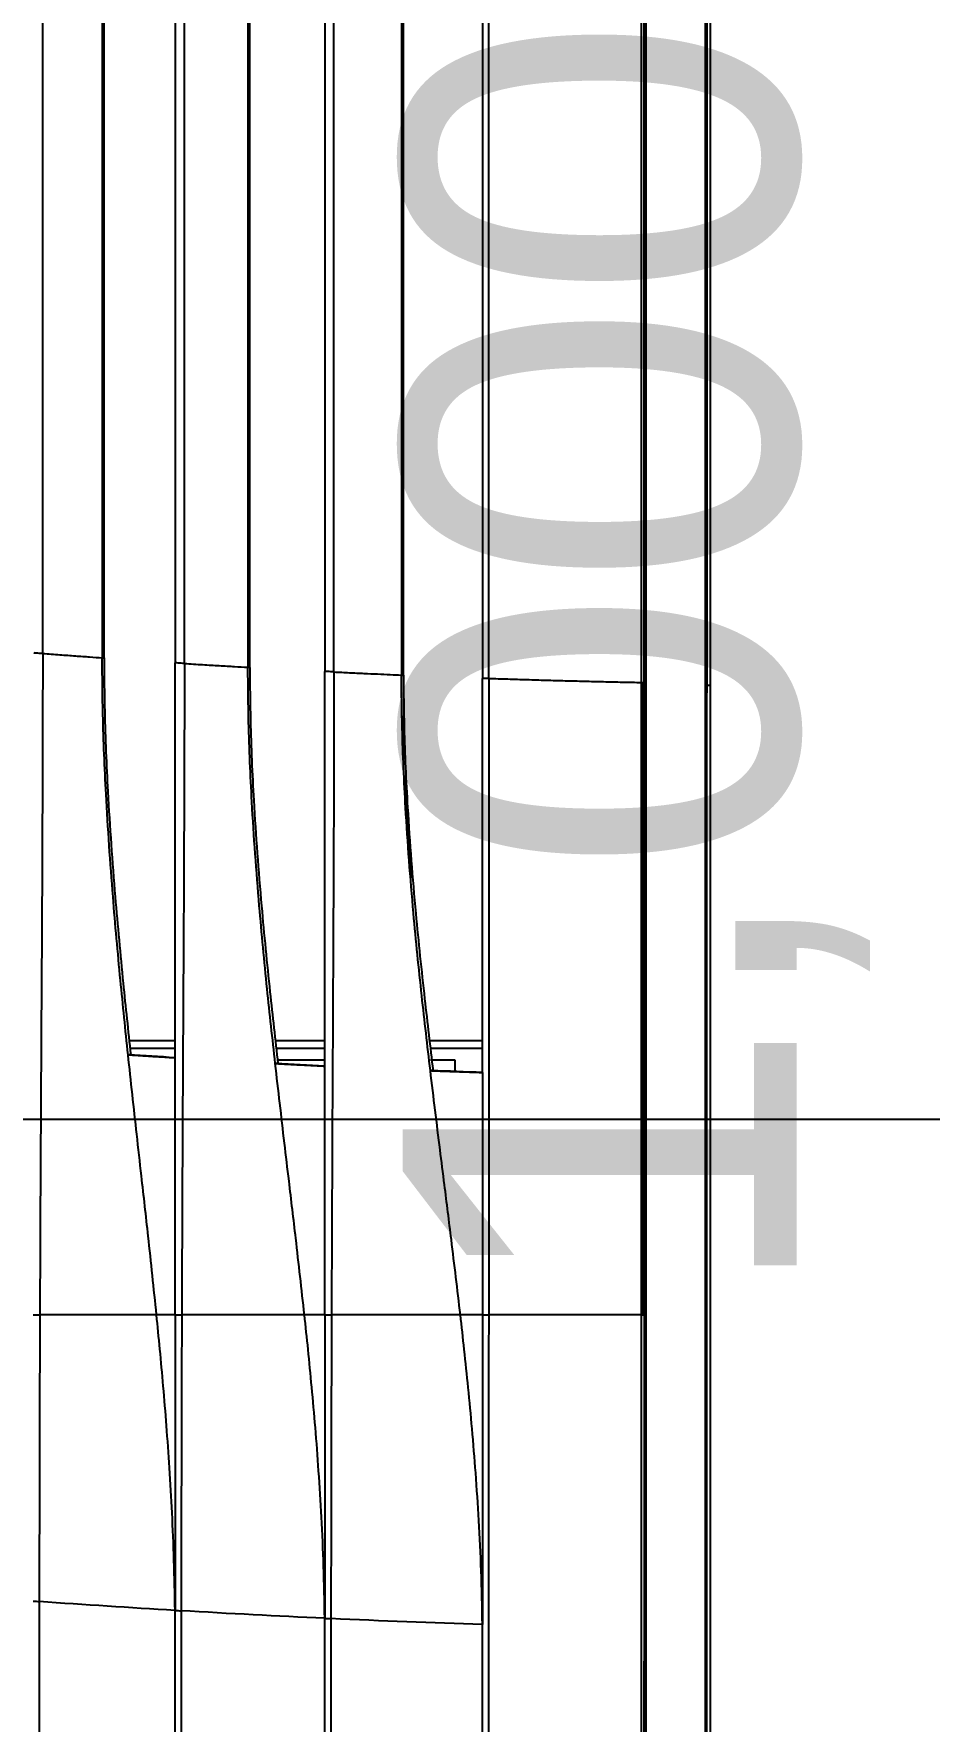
# Model space of a CAD drawing. Header units: millimetres. Extents: x 236955 to 308542, y 30900 to 88969.
# Drawn here: x 294591.4 to 294727.7, y 68096.9 to 68353.8 of the extents above; entities that cross this region are included whole.
import ezdxf

# ---------------------------------------------------------------- set-up
doc = ezdxf.new("R2010")
doc.units = ezdxf.units.MM
doc.header["$LTSCALE"] = 100
doc.header["$PDMODE"] = 3
doc.layers.get('DEFPOINTS').update_dxf_attribs({"color": 248})
doc.layers.add('06-LIGHT', color=4, linetype='Continuous')
doc.layers.add('07-DIM WAL', color=5, linetype='Continuous')
doc.styles.add('HY 울릉도 L', font='')
doc.styles.get('HY 울릉도 L').set_extended_font_data('HY울릉도L')
doc.dimstyles.new('30', dxfattribs={"dimscale": 30, "dimtxt": 2, "dimasz": 1, "dimexe": 1, "dimexo": 1, "dimgap": 1, "dimtad": 1, "dimdec": 0, "dimrnd": 0.05, "dimdsep": 46, "dimlunit": 6, "dimtxsty": 'HY 울릉도 L', "dimblk": 'ARCHTICK', "dimcen": 2.5, "dimdle": 1, "dimclrd": 133, "dimclre": 133, "dimclrt": 30, "dimadec": 0, "dimazin": 0, "dimtfac": 1, "dimtdec": 0, "dimtix": 1, "dimtmove": 2, "dimatfit": 3, "dimldrblk": 'ARCHTICK', "dimfxl": 1, "dimlwd": -1, "dimlwe": -1, "dimarcsym": 0})

# ---------------------------------------------------------------- blocks, each defined once
blk = doc.blocks.new('*U49')
at = {"color": 8}
for p, q in [((1029.52, 185.7), (190.37, 185.7)), ((1029, 166.3), (190.88, 166.3)), ((190.88, 165.5), (1029, 165.5)), ((1074.94, 158.79), (1074.94, 165.5)), ((1075.94, 165.5), (1075.94, 158.91)), ((1077.4, 158.9), (1077.4, 161.99)), ((1077.4, 161.99), (1078.87, 161.99)), ((1028.59, 155.49), (191.3, 155.49)), ((191.31, 155.23), (1028.58, 155.23)), ((1028.18, 146.67), (191.7, 146.67)), ((191.76, 145.5), (1028.12, 145.5)), ((1074.94, 139.23), (1074.94, 145.5)), ((1075.94, 145.5), (1075.94, 139.34)), ((1077.4, 139.5), (1077.4, 145.5)), ((1027.61, 135.99), (192.27, 135.99)), ((192.28, 135.75), (1027.6, 135.75)), ((1027.11, 127.69), (192.78, 127.69)), ((192.85, 126.5), (1027.03, 126.5)), ((1074.94, 120.69), (1074.94, 126.5)), ((1075.94, 126.5), (1075.94, 120.79)), ((1026.41, 117.5), (193.47, 117.5)), ((193.49, 117.26), (1026.4, 117.26)), ((1025.83, 109.71), (194.05, 109.71))]:
    blk.add_line(p, q, dxfattribs=at)
for points, knots in [([(739.94, 194.41), (740.61, 194.41), (741.27, 194.41), (744.61, 194.41), (747.27, 194.41), (760.61, 194.41), (771.27, 194.41), (824.61, 194.41), (867.27, 194.41), (914.74, 194.41), (919.53, 194.41), (939.96, 194.41), (955.6, 194.41), (979.05, 194.41), (986.86, 194.41), (1002.49, 194.41), (1010.31, 194.41), (1022.03, 194.42), (1025.94, 194.42), (1029.85, 194.41)], [0, 0, 0, 0, 0.006899, 0.006899, 0.034494, 0.034494, 0.144873, 0.144873, 0.58639, 0.58639, 0.636025, 0.636025, 0.797792, 0.797792, 0.878675, 0.878675, 0.959558, 0.959558, 1, 1, 1, 1]), ([(739.94, 194), (819.87, 194), (899.81, 194), (996.78, 194), (1013.81, 194), (1030.85, 194)], [0, 0, 0, 0, 0.824317, 0.824317, 1, 1, 1, 1]), ([(739.94, 193.94), (819.89, 193.94), (899.84, 193.94), (999.77, 193.94), (1019.76, 193.94), (1059.74, 193.94), (1079.73, 193.94), (1119.69, 193.94), (1139.67, 193.94), (1169.52, 193.94), (1179.45, 193.94), (1194.31, 193.94), (1199.26, 193.94), (1209.14, 193.94), (1214.08, 193.94), (1218.98, 193.94)], [0, 0, 0, 0, 0.5, 0.5, 0.625, 0.625, 0.75, 0.75, 0.875, 0.875, 0.9375, 0.9375, 0.96875, 0.96875, 1, 1, 1, 1]), ([(1218.94, 193.8), (1214.03, 193.8), (1209.09, 193.8), (1199.21, 193.8), (1194.26, 193.8), (1179.4, 193.8), (1169.47, 193.8), (1139.62, 193.8), (1119.64, 193.8), (1079.68, 193.8), (1059.7, 193.8), (1019.73, 193.8), (999.74, 193.8), (899.82, 193.8), (819.88, 193.8), (739.94, 193.8)], [0, 0, 0, 0, 0.03125, 0.03125, 0.0625, 0.0625, 0.125, 0.125, 0.25, 0.25, 0.375, 0.375, 0.5, 0.5, 1, 1, 1, 1]), ([(1029.85, 194.41), (1045.65, 194.41), (1061.45, 194.41), (1093.05, 194.41), (1108.85, 194.41), (1140.42, 194.41), (1156.18, 194.41), (1179.77, 194.41), (1187.62, 194.41), (1199.36, 194.41), (1203.27, 194.41), (1211.08, 194.41), (1214.98, 194.37), (1218.86, 194.4)], [0, 0, 0, 0, 0.25, 0.25, 0.5, 0.5, 0.75, 0.75, 0.875, 0.875, 0.9375, 0.9375, 1, 1, 1, 1]), ([(1218.39, 194), (1213.69, 194), (1208.95, 194), (1199.29, 194), (1194.34, 194), (1179.47, 194), (1169.54, 194), (1139.69, 194), (1119.71, 194), (1079.75, 194), (1059.76, 194), (1036.79, 194), (1033.82, 194), (1030.84, 194)], [0, 0, 0, 0, 0.076277, 0.076277, 0.155939, 0.155939, 0.315263, 0.315263, 0.633912, 0.633912, 0.952561, 0.952561, 1, 1, 1, 1]), ([(739.94, 186.26), (819.86, 186.26), (899.78, 186.26), (999.68, 186.26), (1019.66, 186.26), (1059.62, 186.26), (1079.6, 186.26), (1119.55, 186.26), (1139.51, 186.26), (1169.34, 186.26), (1179.27, 186.26), (1194.15, 186.26), (1199.1, 186.26), (1208.99, 186.26), (1213.93, 186.26), (1218.83, 186.26)], [0, 0, 0, 0, 0.5, 0.5, 0.625, 0.625, 0.75, 0.75, 0.875, 0.875, 0.9375, 0.9375, 0.96875, 0.96875, 1, 1, 1, 1]), ([(1218.79, 186.06), (1213.89, 186.06), (1208.95, 186.06), (1199.07, 186.06), (1194.11, 186.06), (1179.24, 186.06), (1169.31, 186.06), (1139.47, 186.06), (1119.52, 186.06), (1079.58, 186.06), (1059.6, 186.06), (1019.64, 186.06), (999.66, 186.06), (899.77, 186.06), (819.86, 186.06), (739.94, 186.06)], [0, 0, 0, 0, 0.03125, 0.03125, 0.0625, 0.0625, 0.125, 0.125, 0.25, 0.25, 0.375, 0.375, 0.5, 0.5, 1, 1, 1, 1]), ([(1039.64, 186.02), (1039.29, 186.02), (1038.93, 186.02), (1018.67, 186.02), (998.76, 186.02), (899.22, 186.02), (819.58, 186.02), (739.94, 186.02)], [0, 0, 0, 0, 0.003537, 0.003537, 0.20283, 0.20283, 1, 1, 1, 1]), ([(1109.74, 185.7), (1096.38, 185.7), (1083.01, 185.7), (1056.26, 185.7), (1042.89, 185.7), (1029.51, 185.7)], [0, 0, 0, 0, 0.5, 0.5, 1, 1, 1, 1]), ([(1029.52, 185.9), (1042.89, 185.9), (1056.26, 185.9), (1083.01, 185.9), (1096.38, 185.9), (1109.74, 185.9)], [0, 0, 0, 0, 0.5, 0.5, 1, 1, 1, 1]), ([(1217.05, 185.7), (1208.46, 185.7), (1199.79, 185.7), (1182.12, 185.7), (1173.1, 185.7), (1146, 185.7), (1127.88, 185.7), (1109.74, 185.7)], [0, 0, 0, 0, 0.243248, 0.243248, 0.495499, 0.495499, 1, 1, 1, 1]), ([(1217.05, 186.02), (1212.16, 186.02), (1207.25, 186.02), (1197.42, 186.02), (1192.5, 186.02), (1177.71, 186.02), (1167.82, 186.02), (1156.52, 186.02), (1155.11, 186.02), (1153.7, 186.02)], [0, 0, 0, 0, 0.233427, 0.233427, 0.466853, 0.466853, 0.933707, 0.933707, 1, 1, 1, 1]), ([(1029, 166.3), (1042.46, 166.3), (1055.92, 166.3), (1082.84, 166.3), (1096.29, 166.3), (1109.74, 166.3)], [0, 0, 0, 0, 0.5, 0.5, 1, 1, 1, 1]), ([(1109.74, 165.5), (1109.74, 165.52), (1109.74, 165.55), (1109.74, 165.77), (1109.74, 166.03), (1109.74, 166.21), (1109.74, 166.3)], [0, 0, 0, 0, 0.300546, 0.567506, 0.800705, 1, 1, 1, 1]), ([(1109.74, 166.3), (1127.91, 166.29), (1146.06, 166.29), (1173.2, 166.29), (1182.24, 166.29), (1200.27, 166.29), (1209.27, 166.29), (1218.19, 166.29)], [0, 0, 0, 0, 0.5, 0.5, 0.75, 0.75, 1, 1, 1, 1]), ([(1149.02, 165.5), (1146.76, 165.46), (1142.36, 165.39), (1135.95, 165.08), (1129.94, 164.68), (1124.33, 164.22), (1119.11, 163.73), (1114.29, 163.22), (1111.22, 162.88), (1109.74, 162.71)], [0, 0, 0, 0, 0.17272, 0.33551, 0.488347, 0.631221, 0.764126, 0.88705, 1, 1, 1, 1]), ([(1218.04, 165.5), (1212.34, 165.5), (1206.6, 165.5), (1195.12, 165.5), (1189.38, 165.5), (1172.11, 165.5), (1160.58, 165.5), (1149.02, 165.5)], [0, 0, 0, 0, 0.25, 0.25, 0.5, 0.5, 1, 1, 1, 1]), ([(1109.74, 162.71), (1106.56, 162.33), (1101.06, 161.68), (1094.09, 160.8), (1086.94, 159.89), (1082.12, 159.31), (1078.77, 158.9)], [0, 0, 0, 0, 0.307575, 0.532584, 0.675031, 1, 1, 1, 1]), ([(1109.74, 162.71), (1109.74, 161.41), (1109.74, 158.77), (1109.74, 154.73), (1109.74, 150.58), (1109.74, 147.77), (1109.74, 146.36)], [0, 0, 0, 0, 0.241954, 0.489631, 0.742508, 1, 1, 1, 1]), ([(1078.77, 158.9), (1075.6, 158.53), (1068.95, 157.75), (1057.84, 156.63), (1046.52, 155.76), (1036.44, 155.31), (1030.82, 155.25), (1028.58, 155.23)], [0, 0, 0, 0, 0.189956, 0.399239, 0.666018, 0.866282, 1, 1, 1, 1]), ([(1028.59, 155.49), (1030.82, 155.51), (1036.41, 155.55), (1046.5, 156.02), (1057.97, 156.92), (1069.09, 158.08), (1075.74, 158.88), (1078.78, 159.24)], [0, 0, 0, 0, 0.13271, 0.332981, 0.600797, 0.817687, 1, 1, 1, 1]), ([(1078.77, 159.15), (1078.77, 159.19), (1078.78, 159.22), (1078.78, 159.24), (1078.78, 159.24), (1078.78, 159.24)], [0, 0, 0, 0, 0.64921, 0.64921, 1, 1, 1, 1]), ([(1028.18, 146.67), (1028.22, 147.33), (1028.28, 148.65), (1028.37, 150.49), (1028.44, 152.22), (1028.52, 153.82), (1028.56, 154.76), (1028.58, 155.23)], [0, 0, 0, 0, 0.202006, 0.403007, 0.603004, 0.802001, 1, 1, 1, 1]), ([(1028.18, 146.67), (1028.18, 146.54), (1028.16, 146.27), (1028.14, 145.87), (1028.13, 145.56), (1028.13, 145.52), (1028.12, 145.5)], [0, 0, 0, 0, 0.249872, 0.499843, 0.749966, 1, 1, 1, 1]), ([(1028.18, 146.67), (1041.78, 146.67), (1055.37, 146.6), (1082.56, 146.47), (1096.16, 146.4), (1109.74, 146.36)], [0, 0, 0, 0, 0.5, 0.5, 1, 1, 1, 1]), ([(1109.74, 145.5), (1109.74, 145.52), (1109.74, 145.56), (1109.74, 145.8), (1109.74, 146.08), (1109.74, 146.27), (1109.74, 146.36)], [0, 0, 0, 0, 0.299602, 0.566259, 0.799779, 1, 1, 1, 1]), ([(1148.25, 145.5), (1148.25, 145.51), (1148.25, 145.54), (1148.26, 145.72), (1148.27, 145.98), (1148.28, 146.19), (1148.29, 146.29)], [0, 0, 0, 0, 0.262073, 0.50023, 0.747646, 1, 1, 1, 1]), ([(1148.29, 146.29), (1159.87, 146.29), (1171.44, 146.29), (1194.52, 146.29), (1206.04, 146.29), (1217.46, 146.29)], [0, 0, 0, 0, 0.5, 0.5, 1, 1, 1, 1]), ([(1109.74, 145.5), (1110.91, 145.5), (1123.76, 145.5), (1136.59, 145.5), (1148.25, 145.5)], [0, 0, 0, 0, 0.090794, 1, 1, 1, 1]), ([(1148.24, 145.5), (1146.05, 145.46), (1141.77, 145.39), (1135.54, 145.11), (1129.67, 144.75), (1124.16, 144.33), (1119.03, 143.87), (1114.26, 143.41), (1111.21, 143.08), (1109.74, 142.93)], [0, 0, 0, 0, 0.171143, 0.332878, 0.485187, 0.628059, 0.76149, 0.885469, 1, 1, 1, 1]), ([(1217.31, 145.5), (1205.91, 145.5), (1194.4, 145.5), (1171.36, 145.5), (1159.81, 145.5), (1148.25, 145.5)], [0, 0, 0, 0, 0.5, 0.5, 1, 1, 1, 1]), ([(1109.74, 142.93), (1106.51, 142.56), (1100.84, 141.93), (1093.58, 141.06), (1086.2, 140.18), (1081.23, 139.61), (1077.87, 139.22)], [0, 0, 0, 0, 0.304279, 0.532125, 0.683541, 1, 1, 1, 1]), ([(1109.74, 142.93), (1109.74, 141.69), (1109.74, 139.19), (1109.74, 135.35), (1109.74, 131.39), (1109.74, 128.71), (1109.74, 127.36)], [0, 0, 0, 0, 0.240964, 0.488232, 0.741399, 1, 1, 1, 1]), ([(1077.87, 139.22), (1074.71, 138.87), (1068.05, 138.13), (1056.99, 137.08), (1045.71, 136.26), (1035.62, 135.82), (1029.92, 135.77), (1027.6, 135.75)], [0, 0, 0, 0, 0.189159, 0.399253, 0.661583, 0.861842, 1, 1, 1, 1]), ([(1027.61, 135.99), (1029.87, 136.01), (1035.49, 136.05), (1045.59, 136.5), (1057.06, 137.36), (1068.19, 138.46), (1074.85, 139.21), (1077.88, 139.56)], [0, 0, 0, 0, 0.13403, 0.334286, 0.600753, 0.818086, 1, 1, 1, 1]), ([(1077.87, 139.3), (1077.87, 139.28), (1077.87, 139.26), (1077.87, 139.24), (1077.87, 139.23), (1077.86, 139.22)], [0, 0, 0, 0, 0.669286, 0.669286, 1, 1, 1, 1]), ([(1027.11, 127.69), (1027.16, 128.47), (1027.26, 130.02), (1027.39, 132.14), (1027.5, 134.08), (1027.57, 135.19), (1027.6, 135.75)], [0, 0, 0, 0, 0.254452, 0.505932, 0.754446, 1, 1, 1, 1]), ([(1027.11, 127.69), (1027.1, 127.56), (1027.08, 127.29), (1027.06, 126.88), (1027.04, 126.56), (1027.03, 126.52), (1027.03, 126.5)], [0, 0, 0, 0, 0.25027, 0.500033, 0.750107, 1, 1, 1, 1]), ([(1027.11, 127.69), (1040.88, 127.69), (1054.66, 127.62), (1082.21, 127.47), (1095.98, 127.4), (1109.74, 127.36)], [0, 0, 0, 0, 0.5, 0.5, 1, 1, 1, 1]), ([(1109.74, 126.5), (1109.74, 126.52), (1109.74, 126.55), (1109.74, 126.8), (1109.74, 127.08), (1109.74, 127.27), (1109.74, 127.36)], [0, 0, 0, 0, 0.29963, 0.566296, 0.799804, 1, 1, 1, 1]), ([(1109.74, 126.5), (1110.57, 126.5), (1119.99, 126.5), (1129.41, 126.5), (1138, 126.5)], [0, 0, 0, 0, 0.087433, 1, 1, 1, 1]), ([(1147.24, 126.5), (1145.13, 126.47), (1141, 126.4), (1134.98, 126.15), (1129.28, 125.82), (1123.92, 125.44), (1118.9, 125.03), (1114.21, 124.6), (1111.19, 124.3), (1109.74, 124.16)], [0, 0, 0, 0, 0.169313, 0.329825, 0.481522, 0.624391, 0.758433, 0.883635, 1, 1, 1, 1]), ([(1147.24, 126.5), (1147.25, 126.52), (1147.25, 126.57), (1147.27, 126.88), (1147.29, 127.15), (1147.29, 127.29)], [0, 0, 0, 0, 0.34127, 0.674379, 1, 1, 1, 1]), ([(1216.37, 126.5), (1204.95, 126.5), (1193.43, 126.5), (1170.37, 126.5), (1158.82, 126.5), (1147.24, 126.5)], [0, 0, 0, 0, 0.5, 0.5, 1, 1, 1, 1]), ([(1147.29, 127.29), (1158.88, 127.29), (1170.46, 127.28), (1193.55, 127.28), (1205.08, 127.28), (1216.52, 127.28)], [0, 0, 0, 0, 0.5, 0.5, 1, 1, 1, 1]), ([(1109.74, 124.16), (1106.41, 123.81), (1100.54, 123.2), (1092.91, 122.33), (1085.24, 121.47), (1080.11, 120.91), (1076.75, 120.54)], [0, 0, 0, 0, 0.302296, 0.533525, 0.693692, 1, 1, 1, 1]), ([(1109.74, 124.16), (1109.74, 122.99), (1109.74, 120.61), (1109.74, 116.96), (1109.74, 113.19), (1109.74, 110.64), (1109.74, 109.35)], [0, 0, 0, 0, 0.240494, 0.487542, 0.740817, 1, 1, 1, 1]), ([(1076.75, 120.54), (1073.6, 120.22), (1066.92, 119.52), (1055.91, 118.53), (1044.67, 117.75), (1034.56, 117.33), (1028.79, 117.28), (1026.4, 117.26)], [0, 0, 0, 0, 0.188349, 0.39928, 0.657536, 0.857785, 1, 1, 1, 1]), ([(1026.41, 117.5), (1028.69, 117.52), (1034.35, 117.56), (1044.46, 117.98), (1055.93, 118.8), (1067.06, 119.84), (1073.73, 120.55), (1076.77, 120.88)], [0, 0, 0, 0, 0.135331, 0.33557, 0.600704, 0.818478, 1, 1, 1, 1]), ([(1076.75, 120.63), (1076.75, 120.63), (1076.75, 120.63), (1076.75, 120.61), (1076.75, 120.59), (1076.75, 120.56), (1076.74, 120.55), (1076.74, 120.54)], [0, 0, 0, 0, 0.005018, 0.005018, 0.681643, 0.681643, 1, 1, 1, 1]), ([(1025.83, 109.71), (1025.89, 110.44), (1026, 111.9), (1026.15, 113.88), (1026.28, 115.7), (1026.36, 116.74), (1026.4, 117.26)], [0, 0, 0, 0, 0.255434, 0.50724, 0.755426, 1, 1, 1, 1]), ([(1025.74, 108.58), (1025.74, 108.63), (1025.75, 108.75), (1025.78, 109.05), (1025.8, 109.4), (1025.82, 109.61), (1025.83, 109.71)], [0, 0, 0, 0, 0.229284, 0.499865, 0.74993, 1, 1, 1, 1]), ([(1025.83, 109.71), (1039.82, 109.71), (1053.81, 109.64), (1081.78, 109.48), (1095.77, 109.4), (1109.74, 109.35)], [0, 0, 0, 0, 0.5, 0.5, 1, 1, 1, 1]), ([(1109.74, 108.5), (1109.74, 108.52), (1109.74, 108.55), (1109.75, 108.8), (1109.74, 109.07), (1109.74, 109.26), (1109.74, 109.35)], [0, 0, 0, 0, 0.299748, 0.56645, 0.799918, 1, 1, 1, 1]), ([(1146.06, 108.5), (1146.06, 108.52), (1146.06, 108.56), (1146.09, 108.87), (1146.11, 109.15), (1146.12, 109.28)], [0, 0, 0, 0, 0.33666, 0.669714, 1, 1, 1, 1]), ([(1146.12, 109.28), (1157.71, 109.28), (1169.29, 109.28), (1192.4, 109.27), (1203.93, 109.27), (1215.39, 109.27)], [0, 0, 0, 0, 0.5, 0.5, 1, 1, 1, 1])]:
    blk.add_open_spline(points, degree=3, knots=knots, dxfattribs=at)
for points, degree in [([(1029.85, 193.71), (1029.85, 193.89), (1029.85, 194.15), (1029.85, 194.41)], 3), ([(1029, 166.3), (1029.33, 176), (1029.52, 185.7)], 2), ([(1029.52, 185.7), (1029.52, 185.8), (1029.52, 185.9), (1029.52, 185.9)], 3), ([(1109.74, 185.7), (1109.75, 185.8), (1109.74, 185.9), (1109.74, 185.9)], 3), ([(1109.74, 185.7), (1109.74, 179.23), (1109.74, 172.76), (1109.74, 166.3)], 3), ([(1029, 166.3), (1029, 165.88), (1029, 165.5), (1029, 165.5)], 3), ([(1079, 165.5), (1062.34, 165.5), (1045.67, 165.5), (1029, 165.5)], 3), ([(1079, 165.5), (1078.92, 163.35), (1078.84, 161.2), (1078.77, 159.05)], 3), ([(1078.77, 158.9), (1079, 165.5)], 1), ([(1079, 165.5), (1089.25, 165.5), (1099.5, 165.5), (1109.74, 165.5)], 3), ([(1109.74, 165.5), (1119.03, 165.5), (1128.31, 165.5), (1137.58, 165.5)], 3), ([(1109.74, 165.5), (1109.74, 164.56), (1109.74, 163.62), (1109.74, 162.7)], 3), ([(1137.58, 165.5), (1141.4, 165.5), (1145.21, 165.5), (1149.02, 165.5)], 3), ([(1149.02, 165.5), (1148.82, 159.12), (1148.58, 152.7), (1148.29, 146.29)], 3), ([(1149.02, 165.5), (1149.02, 165.5)], 1), ([(1078.77, 159.15), (1078.77, 158.9)], 1), ([(1054.33, 156.59), (1050.04, 156.25), (1045.74, 155.96), (1041.44, 155.77)], 3), ([(1028.58, 155.23), (1028.58, 155.4), (1028.58, 155.49), (1028.59, 155.49)], 3), ([(1039.3, 155.68), (1037.45, 155.61), (1035.6, 155.55), (1033.75, 155.52)], 3), ([(1109.74, 146.36), (1122.6, 146.32), (1135.45, 146.29), (1148.29, 146.29)], 3), ([(1078.19, 145.5), (1061.5, 145.5), (1044.81, 145.5), (1028.12, 145.5)], 3), ([(1077.87, 139.22), (1078.19, 145.5)], 1), ([(1078.18, 145.5), (1078.08, 143.43), (1077.97, 141.36), (1077.87, 139.3)], 3), ([(1095.49, 145.5), (1089.72, 145.5), (1083.95, 145.5), (1078.19, 145.5)], 3), ([(1109.74, 145.5), (1104.99, 145.5), (1100.24, 145.5), (1095.49, 145.5)], 3), ([(1109.74, 145.5), (1109.74, 144.63), (1109.74, 143.77), (1109.74, 142.93)], 3), ([(1148.24, 145.5), (1147.97, 139.45), (1147.65, 133.36), (1147.29, 127.29)], 3), ([(1148.25, 145.5), (1148.24, 145.5)], 1), ([(1077.88, 139.53), (1077.87, 139.22)], 1), ([(1077.88, 139.53), (1077.88, 139.55), (1077.88, 139.56), (1077.88, 139.56)], 3), ([(1027.6, 135.75), (1027.6, 135.9), (1027.61, 135.99), (1027.61, 135.99)], 3), ([(1077.13, 126.5), (1060.43, 126.5), (1043.73, 126.5), (1027.03, 126.5)], 3), ([(1076.75, 120.54), (1077.13, 126.5)], 1), ([(1077.13, 126.5), (1077, 124.54), (1076.88, 122.59), (1076.75, 120.63)], 3), ([(1093.51, 126.5), (1088.05, 126.5), (1082.59, 126.5), (1077.13, 126.5)], 3), ([(1109.74, 126.5), (1104.33, 126.5), (1098.92, 126.5), (1093.51, 126.5)], 3), ([(1109.74, 127.36), (1122.27, 127.31), (1134.79, 127.29), (1147.29, 127.29)], 3), ([(1109.74, 126.5), (1109.74, 125.71), (1109.74, 124.93), (1109.74, 124.16)], 3), ([(1138, 126.5), (1141.08, 126.5), (1144.16, 126.5), (1147.24, 126.5)], 3), ([(1147.24, 126.5), (1146.91, 120.78), (1146.53, 115.02), (1146.12, 109.28)], 3), ([(1147.24, 126.5), (1147.24, 126.5)], 1), ([(1076.77, 120.86), (1076.75, 120.54)], 1), ([(1076.77, 120.85), (1076.77, 120.87), (1076.77, 120.88), (1076.77, 120.88)], 3), ([(1026.4, 117.26), (1026.4, 117.42), (1026.41, 117.5), (1026.41, 117.5)], 3), ([(1109.74, 109.35), (1121.88, 109.31), (1134.01, 109.28), (1146.12, 109.28)], 3)]:
    blk.add_open_spline(points, degree=degree, dxfattribs=at)
blk = doc.blocks.new('_ArchTick')
at = {"color": 0, "linetype": 'ByBlock', "const_width": 0.15}
blk.add_lwpolyline([(-0.5, -0.5), (0.5, 0.5)], dxfattribs=at)
blk = doc.blocks.new('*D171')
at = {"layer": '07-DIM WAL', "color": 133}
for p, q in [((294264.61, 68452.47), (294264.61, 67939.47)), ((294794.61, 67969.47), (294234.61, 67969.47))]:
    blk.add_line(p, q, dxfattribs=at)
at = {"layer": 'DEFPOINTS', "color": 0}
for p in [(294264.61, 68482.47), (294264.61, 67969.47), (294764.61, 67969.47)]:
    blk.add_point(p, dxfattribs=at)
at = {"layer": '07-DIM WAL', "color": 133, "xscale": 30, "yscale": 30, "zscale": 30, "rotation": 180}
blk.add_blockref('_ArchTick', (294264.61, 67969.47), dxfattribs=at)
at = {"layer": '07-DIM WAL', "color": 133, "xscale": 30, "yscale": 30, "zscale": 30}
blk.add_blockref('_ArchTick', (294764.61, 67969.47), dxfattribs=at)
at = {"layer": '07-DIM WAL', "color": 30, "insert": (294514.61, 68030.77), "char_height": 60, "attachment_point": 5, "style": 'HY 울릉도 L'}
blk.add_mtext('500', dxfattribs=at)
blk = doc.blocks.new('*D399')
at = {"color": 133}
for p, q in [((294749.05, 68788.5), (294749.05, 67728.5)), ((294779.05, 68758.5), (294779.05, 68758.5)), ((294779.05, 67758.5), (294779.05, 67758.5))]:
    blk.add_line(p, q, dxfattribs=at)
at = {"layer": 'DEFPOINTS', "color": 0}
for p in [(294749.05, 68758.5), (294749.05, 67758.5), (294749.05, 67758.5)]:
    blk.add_point(p, dxfattribs=at)
at = {"color": 133, "xscale": 30, "yscale": 30, "zscale": 30}
for p, rotation in [((294749.05, 68758.5), 90), ((294749.05, 67758.5), 270)]:
    blk.add_blockref('_ArchTick', p, dxfattribs=dict(at, rotation=rotation))
at = {"color": 30, "insert": (294683.11, 68258.5), "char_height": 60, "attachment_point": 5, "rotation": 90, "style": 'HY 울릉도 L'}
blk.add_mtext('1,000', dxfattribs=at)

msp = doc.modelspace()

# ---------------------------------------------------------------- linework, layer by layer
msp.add_lwpolyline([(294974.05, 68188.5), (294974.05, 69328.5), (294524.05, 69328.5), (294524.05, 68188.5)], close=True)

# ---------------------------------------------------------------- block references
at = {"layer": '06-LIGHT', "xscale": 1.2, "yscale": 1.2, "zscale": 1.2, "rotation": 270}
msp.add_blockref('*U49', (294461.07, 69490.43), dxfattribs=at)

# ---------------------------------------------------------------- dimensions: what is measured, and where the dimension line sits
dim = msp.add_linear_dim(base=(294749.05, 67758.5), p1=(294749.05, 68758.5), p2=(294749.05, 67758.5), angle=90, dimstyle='30', override={"dimfxl": 1.25})
dim.commit()
dim.dimension.update_dxf_attribs({"geometry": '*D399', "text_midpoint": (294683.11, 68258.5)})
at = {"layer": '07-DIM WAL'}
dim = msp.add_linear_dim(base=(294264.61, 67969.47), p1=(294764.61, 67969.47), p2=(294264.61, 68482.47), dimstyle='30', dxfattribs=at)
dim.commit()
dim.dimension.update_dxf_attribs({"geometry": '*D171', "text_midpoint": (294514.61, 68030.77)})

doc.saveas('drawing.dxf')
